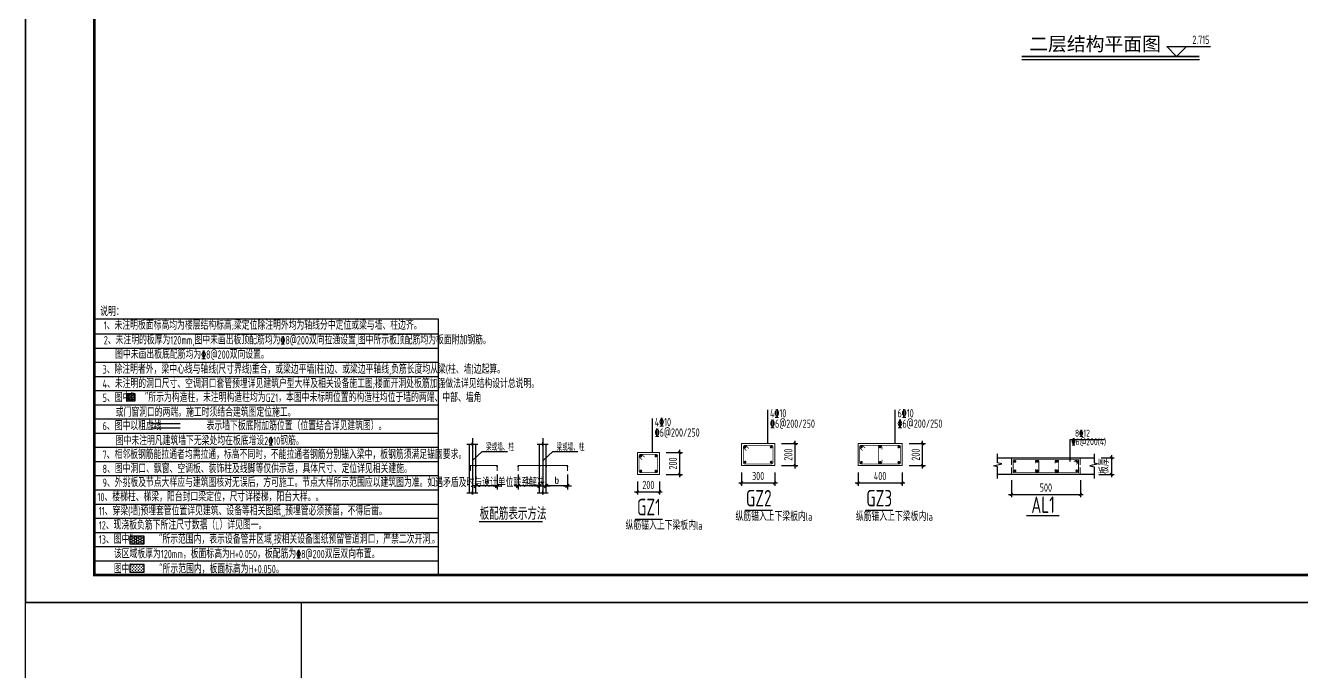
# Model space of a CAD drawing. Extents: x 393367 to 3005760, y 4998 to 826018.
# Drawn here: x 2480869 to 2527148, y 456062 to 479483 of the extents above; entities that cross this region are included whole.
import ezdxf
from ezdxf.enums import TextEntityAlignment as Align

# ---------------------------------------------------------------- set-up
doc = ezdxf.new("R2010")
doc.units = 0
doc.header["$LTSCALE"] = 1000
doc.linetypes.add('DASH', pattern=[0.35, 0.25, -0.1])
doc.linetypes.add('DOTE', pattern=[2.42, 2, -0.2, 0.02, -0.2])
doc.layers.get('0').update_dxf_attribs({"linetype": 'CONTINUOUS'})
doc.layers.get('Defpoints').update_dxf_attribs({"linetype": 'CONTINUOUS'})
for name, color, linetype in [('-TK', 7, 'CONTINUOUS'), ('AXIS', 3, 'CONTINUOUS'), ('BEAM_DE', 7, 'CONTINUOUS'), ('DIM', 3, 'CONTINUOUS'), ('DOTE', 8, 'DOTE'), ('GJ', 1, 'CONTINUOUS'), ('NUM', 7, 'CONTINUOUS'), ('S-大样-砼线', 7, 'CONTINUOUS'), ('S-引出线', 40, 'CONTINUOUS'), ('S-文字', 7, 'CONTINUOUS'), ('S-板正筋', 2, 'CONTINUOUS'), ('S-构造柱', 212, 'CONTINUOUS'), ('S-标高', 3, 'CONTINUOUS'), ('S-表格线', 54, 'CONTINUOUS'), ('S-降板填充', 75, 'CONTINUOUS'), ('TEXT', 7, 'CONTINUOUS'), ('THIN', 7, 'CONTINUOUS'), ('大样线', 40, 'CONTINUOUS'), ('大样详图_文字', 60, 'CONTINUOUS'), ('悬梁', 4, 'CONTINUOUS'), ('空调洞口标注', 130, 'CONTINUOUS'), ('说明文字', 7, 'CONTINUOUS')]:
    doc.layers.add(name, color=color, linetype=linetype)
for name, color, linetype, lineweight in [('link', 6, 'CONTINUOUS', 18), ('outline', 7, 'CONTINUOUS', 18), ('REIN', 1, 'CONTINUOUS', 18), ('S-REIN', 12, 'CONTINUOUS', 50), ('S-Thin-D', 7, 'DASH', 18)]:
    doc.layers.add(name, color=color, linetype=linetype, lineweight=lineweight)
doc.layers.add('yichutu', color=7, linetype='CONTINUOUS', true_color=0xffffff, plot=False)
doc.styles.add('-宋体', font='')
doc.styles.add('10', font='', dxfattribs={"width": 0.7, "height": 300})
doc.styles.add('TSSD_Dimension', font='Tssdeng.shx', dxfattribs={"width": 0.7, "bigfont": 'hztxt.shx'})
doc.styles.add('TSSD_Label', font='Tssdeng.shx', dxfattribs={"width": 0.7, "bigfont": 'hztxt.shx'})
doc.styles.add('TSSD_NORM', font='Tssdeng.shx', dxfattribs={"bigfont": 'hztxt.shx'})
doc.styles.add('TSSD_Rein', font='Tssdeng.shx', dxfattribs={"width": 0.7, "bigfont": 'hztxt.shx'})
doc.styles.get('-宋体').set_extended_font_data('SimSun')
doc.styles.get('10').set_extended_font_data('SimSun')
doc.dimstyles.new('TSSD_25_100', dxfattribs={"dimtxt": 300, "dimasz": 100, "dimexe": 100, "dimexo": 250, "dimgap": 100, "dimtad": 1, "dimdec": 0, "dimlfac": 0.25, "dimzin": 0, "dimdsep": 46, "dimtxsty": 'TSSD_Dimension', "dimblk": 'ARCHTICK', "dimcen": 0, "dimdle": 100, "dimclrt": 7, "dimadec": 0, "dimazin": 0, "dimtfac": 1, "dimtdec": 0, "dimtix": 1, "dimtmove": 2, "dimatfit": 3, "dimfxl": 1, "dimtolj": 1, "dimtzin": 0, "dimarcsym": 0})

# ---------------------------------------------------------------- blocks, each defined once
blk = doc.blocks.new('_ArchTick')
at = {"color": 0, "linetype": 'ByBlock', "const_width": 0.4}
blk.add_lwpolyline([(-0.5, -0.5), (0.5, 0.5)], dxfattribs=at)
blk = doc.blocks.new('*D718')
at = {"layer": 'AXIS', "color": 0, "lineweight": -2, "transparency": 16777216}
for p, q in [((2519877, 463808), (2520353, 463808)), ((2520253, 463908), (2520253, 463108)), ((2519795, 463208), (2520353, 463208))]:
    blk.add_line(p, q, dxfattribs=at)
at = {"layer": 'Defpoints', "color": 0, "transparency": 16777216}
for p in [(2519627, 463808), (2519545, 463208), (2520253, 463208)]:
    blk.add_point(p, dxfattribs=at)
at = {"layer": 'AXIS', "color": 0, "lineweight": -2, "transparency": 16777216, "xscale": 100, "yscale": 100, "zscale": 100}
for p, rotation in [((2520253, 463808), 90), ((2520253, 463208), 270)]:
    blk.add_blockref('_ArchTick', p, dxfattribs=dict(at, rotation=rotation))
at = {"layer": 'AXIS', "color": 7, "transparency": 16777216, "insert": (2520003, 463508), "char_height": 300, "attachment_point": 5, "rotation": 90, "style": 'TSSD_Dimension'}
blk.add_mtext('\\A1;板厚', dxfattribs=at)
blk = doc.blocks.new('*D719')
at = {"layer": 'AXIS', "color": 0, "lineweight": -2, "transparency": 16777216}
for p, q in [((2516627, 462998), (2516627, 462382)), ((2519127, 462998), (2519127, 462382)), ((2516527, 462482), (2519227, 462482))]:
    blk.add_line(p, q, dxfattribs=at)
at = {"layer": 'Defpoints', "color": 0, "transparency": 16777216}
for p in [(2516627, 463248), (2519127, 463248), (2519127, 462482)]:
    blk.add_point(p, dxfattribs=at)
at = {"layer": 'AXIS', "color": 0, "lineweight": -2, "transparency": 16777216, "xscale": 100, "yscale": 100, "zscale": 100, "rotation": 180}
blk.add_blockref('_ArchTick', (2516627, 462482), dxfattribs=at)
at = {"layer": 'AXIS', "color": 0, "lineweight": -2, "transparency": 16777216, "xscale": 100, "yscale": 100, "zscale": 100}
blk.add_blockref('_ArchTick', (2519127, 462482), dxfattribs=at)
at = {"layer": 'AXIS', "color": 7, "transparency": 16777216, "insert": (2517877, 462732), "char_height": 300, "attachment_point": 5, "style": 'TSSD_Dimension'}
blk.add_mtext('\\A1;500', dxfattribs=at)
blk = doc.blocks.new('_DIMX')
blk.add_line((-150, 0), (150, 0))
at = {"const_width": 50}
blk.add_lwpolyline([(-70, -70), (70, 70)], dxfattribs=at)
blk = doc.blocks.new('A$C1DDD5A89')
at = {"color": 6, "const_width": 50}
blk.add_lwpolyline([(439, 25), (2741, 25)], dxfattribs=at)
at = {"layer": 'DOTE', "color": 8, "linetype": 'DOTE'}
for p, q in [((202, 3054), (202, 888)), ((2750, 3054), (2750, 888))]:
    blk.add_line(p, q, dxfattribs=at)
at = {"layer": 'GJ'}
blk.add_point((1858, 2022), dxfattribs=at)
at = {"layer": 'REIN', "color": 1, "const_width": 40}
for points in [[(129, 1860), (129, 2059), (1095, 2059), (1095, 1860)], [(1858, 1860), (1858, 2059), (3643, 2059), (3643, 1860)]]:
    blk.add_lwpolyline(points, dxfattribs=at)
at = {"layer": '大样线'}
for p, q in [((0, 2837), (188, 2837)), ((81, 2837), (81, 1066)), ((188, 2837), (202, 2909)), ((202, 2909), (202, 2778)), ((202, 2778), (217, 2837)), ((217, 2837), (395, 2837)), ((2548, 2837), (2736, 2837)), ((2736, 2837), (2751, 2909)), ((2751, 2909), (2751, 2778)), ((2751, 2778), (2766, 2837)), ((2766, 2837), (2943, 2837)), ((202, 2247), (556, 2571)), ((556, 2571), (1467, 2571)), ((2758, 2247), (3112, 2571)), ((3112, 2571), (4023, 2571)), ((0, 1066), (188, 1066)), ((188, 1066), (202, 1138)), ((202, 1138), (202, 1006)), ((202, 1006), (217, 1066)), ((217, 1066), (395, 1066)), ((2548, 1066), (2736, 1066)), ((2736, 1066), (2751, 1138)), ((2751, 1138), (2751, 1006)), ((2751, 1006), (2766, 1066)), ((2766, 1066), (2943, 1066))]:
    blk.add_line(p, q, dxfattribs=at)
at = {"layer": '大样线', "linetype": 'ByBlock'}
for p, q in [((323, 1066), (323, 2837)), ((2630, 1066), (2630, 2837)), ((2871, 1066), (2871, 2837))]:
    blk.add_line(p, q, dxfattribs=at)
at = {"layer": '大样线', "color": 0, "linetype": 'ByBlock'}
for p in [(323, 2022), (1095, 2022), (2630, 2022), (2871, 2022), (3643, 2022), (202, 1319)]:
    blk.add_point(p, dxfattribs=at)
at = {"layer": '空调洞口标注'}
for p, q in [((1095, 1732), (1095, 1190)), ((1858, 1732), (1858, 1190)), ((3643, 1732), (3643, 1190)), ((1094, 1319), (203, 1319)), ((2629, 1319), (1859, 1319)), ((3642, 1319), (2872, 1319))]:
    blk.add_line(p, q, dxfattribs=at)
blk.add_point((1858, 1319), dxfattribs=at)
at = {"layer": '空调洞口标注', "color": 0, "linetype": 'ByBlock'}
blk.add_point((2871, 1319), dxfattribs=at)
at = {"layer": '空调洞口标注', "xscale": 0.9649999998509884, "yscale": 0.9649999998509884, "zscale": 0.965, "rotation": 180}
for p in [(323, 1319), (1858, 1319)]:
    blk.add_blockref('_DIMX', p, dxfattribs=at)
at = {"layer": '空调洞口标注', "xscale": 0.9649999998509884, "yscale": 0.9649999998509884, "zscale": 0.965}
for p in [(1095, 1319), (2630, 1319), (2872, 1319), (3643, 1319)]:
    blk.add_blockref('_DIMX', p, dxfattribs=at)
at = {"layer": '空调洞口标注', "style": '10'}
for s, p in [('a', (709, 1523)), ('b', (2231, 1523)), ('b', (3257, 1523))]:
    blk.add_text(s, height=250, dxfattribs=at).set_placement(p, align=Align.MIDDLE_CENTER)
at = {"layer": '说明文字'}
for s, height, style, width, p in [('梁或墙、柱', 250, 'TSSD_Rein', 0.6, (693, 2596)), ('梁或墙、柱', 250, 'TSSD_Rein', 0.6, (3249, 2596)), ('板配筋表示方法', 450, 'TSSD_Dimension', 0.7, (459, 91))]:
    blk.add_text(s, height=height, dxfattribs=dict(at, style=style, width=width)).set_placement(p)
blk = doc.blocks.new('*D720')
at = {"layer": 'Defpoints', "color": 0, "transparency": 16777216}
for p in [(2503860, 464003), (2504602, 464003), (2503860, 463203)]:
    blk.add_point(p, dxfattribs=at)
at = {"layer": 'DIM', "color": 0, "lineweight": -2, "transparency": 16777216}
for p, q in [((2504110, 464003), (2504702, 464003)), ((2504602, 463103), (2504602, 464103)), ((2504110, 463203), (2504702, 463203))]:
    blk.add_line(p, q, dxfattribs=at)
at = {"layer": 'DIM', "color": 0, "lineweight": -2, "transparency": 16777216, "xscale": 100, "yscale": 100, "zscale": 100}
for p, rotation in [((2504602, 464003), 90), ((2504602, 463203), 270)]:
    blk.add_blockref('_ArchTick', p, dxfattribs=dict(at, rotation=rotation))
at = {"layer": 'DIM', "color": 7, "transparency": 16777216, "insert": (2504352, 463603), "char_height": 300, "attachment_point": 5, "rotation": 90, "style": 'TSSD_Dimension'}
blk.add_mtext('\\A1;200', dxfattribs=at)
blk = doc.blocks.new('*D721')
at = {"layer": 'Defpoints', "color": 0, "transparency": 16777216}
for p in [(2503060, 463203), (2503860, 463203), (2503860, 462576)]:
    blk.add_point(p, dxfattribs=at)
at = {"layer": 'DIM', "color": 0, "lineweight": -2, "transparency": 16777216}
for p, q in [((2503060, 462953), (2503060, 462476)), ((2503860, 462953), (2503860, 462476)), ((2502960, 462576), (2503960, 462576))]:
    blk.add_line(p, q, dxfattribs=at)
at = {"layer": 'DIM', "color": 0, "lineweight": -2, "transparency": 16777216, "xscale": 100, "yscale": 100, "zscale": 100, "rotation": 180}
blk.add_blockref('_ArchTick', (2503060, 462576), dxfattribs=at)
at = {"layer": 'DIM', "color": 0, "lineweight": -2, "transparency": 16777216, "xscale": 100, "yscale": 100, "zscale": 100}
blk.add_blockref('_ArchTick', (2503860, 462576), dxfattribs=at)
at = {"layer": 'DIM', "color": 7, "transparency": 16777216, "insert": (2503460, 462826), "char_height": 300, "attachment_point": 5, "style": 'TSSD_Dimension'}
blk.add_mtext('\\A1;200', dxfattribs=at)
blk = doc.blocks.new('*D722')
at = {"layer": 'Defpoints', "color": 0, "transparency": 16777216}
for p in [(2508041, 464325), (2508784, 464325), (2508041, 463525)]:
    blk.add_point(p, dxfattribs=at)
at = {"layer": 'DIM', "color": 0, "lineweight": -2, "transparency": 16777216}
for p, q in [((2508291, 464325), (2508884, 464325)), ((2508784, 463425), (2508784, 464425)), ((2508291, 463525), (2508884, 463525))]:
    blk.add_line(p, q, dxfattribs=at)
at = {"layer": 'DIM', "color": 0, "lineweight": -2, "transparency": 16777216, "xscale": 100, "yscale": 100, "zscale": 100}
for p, rotation in [((2508784, 464325), 90), ((2508784, 463525), 270)]:
    blk.add_blockref('_ArchTick', p, dxfattribs=dict(at, rotation=rotation))
at = {"layer": 'DIM', "color": 7, "transparency": 16777216, "insert": (2508534, 463925), "char_height": 300, "attachment_point": 5, "rotation": 90, "style": 'TSSD_Dimension'}
blk.add_mtext('\\A1;200', dxfattribs=at)
blk = doc.blocks.new('*D723')
at = {"layer": 'Defpoints', "color": 0, "transparency": 16777216}
for p in [(2506841, 463525), (2508041, 463525), (2508041, 462898)]:
    blk.add_point(p, dxfattribs=at)
at = {"layer": 'DIM', "color": 0, "lineweight": -2, "transparency": 16777216}
for p, q in [((2506841, 463275), (2506841, 462798)), ((2508041, 463275), (2508041, 462798)), ((2506741, 462898), (2508141, 462898))]:
    blk.add_line(p, q, dxfattribs=at)
at = {"layer": 'DIM', "color": 0, "lineweight": -2, "transparency": 16777216, "xscale": 100, "yscale": 100, "zscale": 100, "rotation": 180}
blk.add_blockref('_ArchTick', (2506841, 462898), dxfattribs=at)
at = {"layer": 'DIM', "color": 0, "lineweight": -2, "transparency": 16777216, "xscale": 100, "yscale": 100, "zscale": 100}
blk.add_blockref('_ArchTick', (2508041, 462898), dxfattribs=at)
at = {"layer": 'DIM', "color": 7, "transparency": 16777216, "insert": (2507441, 463148), "char_height": 300, "attachment_point": 5, "style": 'TSSD_Dimension'}
blk.add_mtext('\\A1;300', dxfattribs=at)
blk = doc.blocks.new('*D724')
at = {"layer": 'Defpoints', "color": 0, "transparency": 16777216}
for p in [(2512665, 464325), (2513408, 464325), (2512665, 463525)]:
    blk.add_point(p, dxfattribs=at)
at = {"layer": 'DIM', "color": 0, "lineweight": -2, "transparency": 16777216}
for p, q in [((2512915, 464325), (2513508, 464325)), ((2513408, 463425), (2513408, 464425)), ((2512915, 463525), (2513508, 463525))]:
    blk.add_line(p, q, dxfattribs=at)
at = {"layer": 'DIM', "color": 0, "lineweight": -2, "transparency": 16777216, "xscale": 100, "yscale": 100, "zscale": 100}
for p, rotation in [((2513408, 464325), 90), ((2513408, 463525), 270)]:
    blk.add_blockref('_ArchTick', p, dxfattribs=dict(at, rotation=rotation))
at = {"layer": 'DIM', "color": 7, "transparency": 16777216, "insert": (2513158, 463925), "char_height": 300, "attachment_point": 5, "rotation": 90, "style": 'TSSD_Dimension'}
blk.add_mtext('\\A1;200', dxfattribs=at)
blk = doc.blocks.new('*D725')
at = {"layer": 'Defpoints', "color": 0, "transparency": 16777216}
for p in [(2511065, 463525), (2512665, 463525), (2512665, 462898)]:
    blk.add_point(p, dxfattribs=at)
at = {"layer": 'DIM', "color": 0, "lineweight": -2, "transparency": 16777216}
for p, q in [((2511065, 463275), (2511065, 462798)), ((2512665, 463275), (2512665, 462798)), ((2510965, 462898), (2512765, 462898))]:
    blk.add_line(p, q, dxfattribs=at)
at = {"layer": 'DIM', "color": 0, "lineweight": -2, "transparency": 16777216, "xscale": 100, "yscale": 100, "zscale": 100, "rotation": 180}
blk.add_blockref('_ArchTick', (2511065, 462898), dxfattribs=at)
at = {"layer": 'DIM', "color": 0, "lineweight": -2, "transparency": 16777216, "xscale": 100, "yscale": 100, "zscale": 100}
blk.add_blockref('_ArchTick', (2512665, 462898), dxfattribs=at)
at = {"layer": 'DIM', "color": 7, "transparency": 16777216, "insert": (2511865, 463148), "char_height": 300, "attachment_point": 5, "style": 'TSSD_Dimension'}
blk.add_mtext('\\A1;400', dxfattribs=at)
blk = doc.blocks.new('A1')
blk.add_lwpolyline([(0, 59400), (0, 0), (84100, 0), (84100, 59400)], close=True)
at = {"const_width": 100}
blk.add_lwpolyline([(2500, 58400), (2500, 1000), (83100, 1000), (83100, 58400)], close=True, dxfattribs=at)
blk = doc.blocks.new('yct-841-594-84100-59400-100-1000')
at = {"layer": 'yichutu', "color": 7, "true_color": 0xffffff}
blk.add_lwpolyline([(0, 0), (0, 59400), (84100, 59400), (84100, 0)], close=True, dxfattribs=at)

msp = doc.modelspace()

# ---------------------------------------------------------------- hatches: boundary and pattern name
at = {"layer": 'S-构造柱'}
h = msp.add_hatch(dxfattribs=at)
h.set_pattern_fill('ARMORED', color=0, scale=12.857143, style=0)
h.set_pattern_definition([(50, (631293.184, 334513.094), (92.2191663, -8.0681316), [9.642857, -106.0714286]), (355, (631293.18, 334513.09), (-17.839457, 96.710417), [7.7142857, -84.857143]), (100.4514, (631300.87, 334512.42), (74.3797776, 88.642227), [8.1951673, -90.146843]), (46.1842, (631293.18, 334538.81), (137.216706, -21.281016), [14.464286, -159.107143]), (96.6356, (631304.62, 334537.04), (120.170919, 125.243726), [12.292751, -135.220243]), (351.1842, (631293.18, 334538.81), (120.170822, 125.24382), [11.571429, -127.285714]), (21, (631306.04, 334532.38), (76.7451924, -51.765286), [9.642857, -106.0714286]), (326, (631306.04, 334532.38), (31.2834, 93.233577), [7.7142857, -84.857143]), (71.4514, (631312.44, 334528.07), (108.0286237, 41.4682067), [8.1951673, -90.146843]), (37.5, (631293.184, 334513.094), (1.56340997, 42.80063835), [0, -83.8285714, 0, -86.1428571, 0, -85.1785714]), (7.5, (631293.184, 334513.094), (33.8232262, 50.7100772), [0, -49.1142857, 0, -81.9, 0, -32.4642857]), (327.5, (631264.513, 334513.094), (68.6343132, -2.8999121), [0, -32.1428571, 0, -100.2857143, 0, -133.0714286]), (317.5, (631251.656, 334513.094), (74.981079, 12.8706406), [0, -41.7857143, 0, -66.6, 0, -94.5]), (45, (631293.184, 334513.094), (-45.4568645, 45.4568645), [])])
h.paths.add_polyline_path([(2484561.76999, 466135.62688), (2484836.0557, 466135.62688), (2484836.0557, 465861.34117), (2484561.76999, 465861.34117)])
at = {"layer": 'S-降板填充', "linetype": 'ByBlock'}
h = msp.add_hatch(dxfattribs=at)
h.set_pattern_fill('HONEY', color=0, scale=17.142857, style=0)
h.set_pattern_definition([(0, (-327927.838, 392983.205), (81.6428571, 47.1365143), [54.4285714, -108.8571429]), (120, (-327927.838, 392983.205), (-81.6428474, 47.1365312), [54.4285714, -108.8571429]), (60, (-327927.838, 392983.205), (9.75e-06, 94.2730455), [-108.8571429, 54.4285714])])
h.paths.add_polyline_path([(2484657.25637, 460693.47161), (2485168.36037, 460693.47161), (2485168.36037, 460972.25561), (2484657.25637, 460972.25561)])
at = {"layer": 'S-降板填充'}
h = msp.add_hatch(dxfattribs=at)
h.set_pattern_fill('CROSS', color=0, scale=8.571429, style=0)
h.set_pattern_definition([(0, (-730253.295, -624.57), (54.4285714, 54.4285714), [27.2142857, -81.6428571]), (90, (-730239.69, -638.176), (-54.4285714, 54.4285714), [27.2142857, -81.6428571])])
h.paths.add_polyline_path([(2484657.25637, 459664.90018), (2485168.36037, 459664.90018), (2485168.36037, 459943.68418), (2484657.25637, 459943.68418)])

# ---------------------------------------------------------------- linework, layer by layer
at = {"layer": 'BEAM_DE'}
for p, q in [((2516126.53619, 463808.11067), (2519626.53619, 463808.11067)), ((2516626.53619, 463208.11067), (2516126.53619, 463208.11067)), ((2519126.53619, 463208.11067), (2516626.53619, 463208.11067)), ((2519626.53619, 463208.11067), (2519126.53619, 463208.11067))]:
    msp.add_line(p, q, dxfattribs=at)
at = {"layer": 'DIM', "color": 5, "linetype": 'ByBlock'}
msp.add_lwpolyline([(2480869.24175, 458562.12225), (2490869.24175, 458562.12225), (2490869.24175, 448562.12225), (2480869.24175, 448562.12225)], close=True, dxfattribs=at)
at = {"layer": 'link', "color": 1, "const_width": 25}
for points in [[(2507012.15245, 464065.32368), (2506920.22857, 464157.24756, -0.1989123674), (2506906.1697, 464191.18869), (2506906.1697, 464211.69478, -0.4142135624), (2506954.1697, 464259.69478), (2507928.1697, 464259.69478, -0.4142135624), (2507976.1697, 464211.69478), (2507976.1697, 463637.69478, -0.4142135624), (2507928.1697, 463589.69478), (2506954.1697, 463589.69478, -0.4142135624), (2506906.1697, 463637.69478), (2506906.1697, 464211.69478, -0.4142135624), (2506954.1697, 464259.69478), (2506974.67579, 464259.69478, -0.1989123674), (2507008.61692, 464245.63591), (2507100.5408, 464153.71203)], [(2511231.46856, 464070.32368), (2511139.54467, 464162.24756, -0.1989123674), (2511125.4858, 464196.18869), (2511125.4858, 464216.69478, -0.4142135624), (2511173.4858, 464264.69478), (2512557.4858, 464264.69478, -0.4142135624), (2512605.4858, 464216.69478), (2512605.4858, 463632.69478, -0.4142135624), (2512557.4858, 463584.69478), (2511173.4858, 463584.69478, -0.4142135624), (2511125.4858, 463632.69478), (2511125.4858, 464216.69478, -0.4142135624), (2511173.4858, 464264.69478), (2511193.9919, 464264.69478, -0.1989123674), (2511227.93302, 464250.63591), (2511319.8569, 464158.71203)], [(2503230.53598, 463743.23702), (2503138.6121, 463835.1609, -0.1989123674), (2503124.55323, 463869.10202), (2503124.55323, 463889.60812, -0.4142135624), (2503172.55323, 463937.60812), (2503746.55323, 463937.60812, -0.4142135624), (2503794.55323, 463889.60812), (2503794.55323, 463315.60812, -0.4142135624), (2503746.55323, 463267.60812), (2503172.55323, 463267.60812, -0.4142135624), (2503124.55323, 463315.60812), (2503124.55323, 463889.60812, -0.4142135624), (2503172.55323, 463937.60812), (2503193.05933, 463937.60812, -0.1989123674), (2503227.00045, 463923.54924), (2503318.92433, 463831.62536)]]:
    msp.add_lwpolyline(points, format="xyb", dxfattribs=at)
at = {"layer": 'link', "const_width": 25}
msp.add_lwpolyline([(2511927.9858, 463747.19478), (2511927.9858, 463647.19478, -1), (2511802.9858, 463647.19478), (2511802.9858, 464202.19478, -1), (2511927.9858, 464202.19478), (2511927.9858, 464102.19478)], format="xyb", dxfattribs=at)
at = {"layer": 'outline'}
for points in [[(2508041.1697, 464324.69478), (2506841.1697, 464324.69478), (2506841.1697, 463524.69478), (2508041.1697, 463524.69478)], [(2512665.4858, 464324.69478), (2511065.4858, 464324.69478), (2511065.4858, 463524.69478), (2512665.4858, 463524.69478)], [(2503859.55323, 464002.60812), (2503059.55323, 464002.60812), (2503059.55323, 463202.60812), (2503859.55323, 463202.60812)]]:
    msp.add_lwpolyline(points, close=True, dxfattribs=at)
at = {"layer": 'REIN', "const_width": 50}
for points in [[(2506943.6697, 464197.19478, 1), (2506993.6697, 464197.19478, 1)], [(2507888.6697, 464197.19478, 1), (2507938.6697, 464197.19478, 1)], [(2511162.9858, 464202.19478, 1), (2511212.9858, 464202.19478, 1)], [(2511840.4858, 464202.19478, 1), (2511890.4858, 464202.19478, 1)], [(2512517.9858, 464202.19478, 1), (2512567.9858, 464202.19478, 1)], [(2503162.05323, 463875.10812, 1), (2503212.05323, 463875.10812, 1)], [(2503707.05323, 463875.10812, 1), (2503757.05323, 463875.10812, 1)], [(2503162.05323, 463330.10812, 1), (2503212.05323, 463330.10812, 1)], [(2503707.05323, 463330.10812, 1), (2503757.05323, 463330.10812, 1)], [(2506943.6697, 463652.19478, 1), (2506993.6697, 463652.19478, 1)], [(2507888.6697, 463652.19478, 1), (2507938.6697, 463652.19478, 1)], [(2511162.9858, 463647.19478, 1), (2511212.9858, 463647.19478, 1)], [(2511840.4858, 463647.19478, 1), (2511890.4858, 463647.19478, 1)], [(2512517.9858, 463647.19478, 1), (2512567.9858, 463647.19478, 1)]]:
    msp.add_lwpolyline(points, format="xyb", close=True, dxfattribs=at)
at = {"layer": 'REIN', "const_width": 30}
for points in [[(2517494.53619, 463408.11067), (2517494.53619, 463338.11067, 1), (2517624.53619, 463338.11067), (2517624.53619, 463678.11067, 1), (2517494.53619, 463678.11067), (2517494.53619, 463608.11067)], [(2518211.53619, 463408.11067), (2518211.53619, 463338.11067, 1), (2518341.53619, 463338.11067), (2518341.53619, 463678.11067, 1), (2518211.53619, 463678.11067), (2518211.53619, 463608.11067)]]:
    msp.add_lwpolyline(points, format="xyb", dxfattribs=at)
at = {"layer": 'S-REIN', "const_width": 30}
for points in [[(2519061.53619, 463743.11067), (2519061.53619, 463273.11067), (2516691.53619, 463273.11067), (2516691.53619, 463743.11067), (2519061.53619, 463743.11067)], [(2518884.75949, 463658.25786), (2518969.61231, 463743.11067)], [(2519061.53619, 463651.18679), (2518976.68337, 463566.33398)]]:
    msp.add_lwpolyline(points, dxfattribs=at)
at = {"layer": 'S-REIN', "const_width": 50}
for points in [[(2516731.53619, 463678.11067, 1), (2516781.53619, 463678.11067, 1)], [(2517534.53619, 463678.11067, 1), (2517584.53619, 463678.11067, 1)], [(2518251.53619, 463678.11067, 1), (2518301.53619, 463678.11067, 1)], [(2518971.53619, 463678.11067, 1), (2519021.53619, 463678.11067, 1)], [(2516731.53619, 463338.11067, 1), (2516781.53619, 463338.11067, 1)], [(2517534.53619, 463338.11067, 1), (2517584.53619, 463338.11067, 1)], [(2518251.53619, 463338.11067, 1), (2518301.53619, 463338.11067, 1)], [(2518971.53619, 463338.11067, 1), (2519021.53619, 463338.11067, 1)]]:
    msp.add_lwpolyline(points, format="xyb", close=True, dxfattribs=at)
at = {"layer": 'S-Thin-D'}
for p, q in [((2516626.53619, 463208.11067), (2516626.53619, 463808.11067)), ((2519126.53619, 463208.11067), (2519126.53619, 463808.11067))]:
    msp.add_line(p, q, dxfattribs=at)
at = {"layer": 'S-引出线', "color": 3, "const_width": 56}
msp.add_lwpolyline([(2517002.14558, 478361.36593), (2523448.84374, 478361.36593)], dxfattribs=at)
at = {"layer": 'S-引出线', "color": 3}
msp.add_lwpolyline([(2517002.14558, 478249.36593), (2523448.84374, 478249.36593)], dxfattribs=at)
at = {"layer": 'S-板正筋', "color": 0, "linetype": 'DASH', "const_width": 42.85714}
for points in [[(2485413.31587, 465047.35811), (2485413.31587, 465047.35811), (2486483.82465, 465047.37032), (2486483.82465, 465047.37032)], [(2485413.31587, 464889.29845), (2485413.31587, 464889.29845), (2486483.82465, 464889.31066), (2486483.82465, 464889.31066)]]:
    msp.add_lwpolyline(points, dxfattribs=at)
at = {"layer": 'S-构造柱', "color": 0}
msp.add_lwpolyline([(2484561.76999, 466135.62688), (2484836.0557, 466135.62688), (2484836.0557, 465861.34117), (2484561.76999, 465861.34117), (2484561.76999, 466135.62688)], dxfattribs=at)
at = {"layer": 'S-标高'}
for p, q in [((2522618.43326, 478361.36593), (2522258.43326, 478721.36593)), ((2522258.43326, 478721.36593), (2523852.38796, 478721.36593)), ((2522618.43326, 478361.36593), (2522978.43326, 478721.36593))]:
    msp.add_line(p, q, dxfattribs=at)
at = {"layer": 'S-表格线'}
for p, q in [((2483369.24175, 459562.12225), (2483369.24175, 468839.02083)), ((2495850.72544, 468839.02083), (2483369.24175, 468839.02083)), ((2495850.72544, 459562.12225), (2495850.72544, 468839.02083)), ((2483369.24175, 468304.97939), (2495850.72544, 468304.97939)), ((2483369.24175, 467790.69368), (2495850.72544, 467790.69368)), ((2483369.24175, 467276.40796), (2495850.72544, 467276.40796)), ((2483369.24175, 466762.12225), (2495850.72544, 466762.12225)), ((2483369.24175, 466247.83653), (2495850.72544, 466247.83653)), ((2483369.24175, 465733.55082), (2495850.72544, 465733.55082)), ((2483369.24175, 465219.26511), (2495850.72544, 465219.26511)), ((2483369.24175, 464704.97939), (2495850.72544, 464704.97939)), ((2483369.24175, 464190.69368), (2495850.72544, 464190.69368)), ((2483369.24175, 463676.40796), (2495850.72544, 463676.40796)), ((2483369.24175, 463162.12225), (2495850.72544, 463162.12225)), ((2483369.24175, 462647.83653), (2495850.72544, 462647.83653)), ((2483369.24175, 462133.55082), (2495850.72544, 462133.55082)), ((2483369.24175, 461619.26511), (2495850.72544, 461619.26511)), ((2483369.24175, 461104.97939), (2495850.72544, 461104.97939)), ((2483369.24175, 460590.69368), (2495850.72544, 460590.69368)), ((2483369.24175, 460076.40796), (2495850.72544, 460076.40796)), ((2483369.24175, 459562.12225), (2495850.72544, 459562.12225))]:
    msp.add_line(p, q, dxfattribs=at)
at = {"layer": 'S-降板填充', "color": 0}
for points in [[(2484657.25637, 460693.47161), (2485168.36037, 460693.47161), (2485168.36037, 460972.25561), (2484657.25637, 460972.25561)], [(2484657.25637, 459664.90018), (2485168.36037, 459664.90018), (2485168.36037, 459943.68418), (2484657.25637, 459943.68418)]]:
    msp.add_lwpolyline(points, close=True, dxfattribs=at)
at = {"layer": 'TEXT', "color": 0}
for p, q in [((2503609.55323, 464002.60812), (2503609.55323, 465228.87712)), ((2507791.1697, 464324.69478), (2507791.1697, 465550.96378)), ((2512415.4858, 464324.69478), (2512415.4858, 465550.96378))]:
    msp.add_line(p, q, dxfattribs=at)
at = {"layer": 'TEXT', "const_width": 50}
msp.add_lwpolyline([(2517162.69393, 461713.60661), (2518368.09326, 461713.60661)], dxfattribs=at)
at = {"layer": 'THIN'}
for points in [[(2516126.53619, 463058.11067), (2516126.53619, 463483.11067), (2515976.53619, 463520.61067), (2516276.53619, 463595.61067), (2516126.53619, 463633.11067), (2516126.53619, 463958.11067)], [(2519626.53619, 463958.11067), (2519626.53619, 463633.11067), (2519776.53619, 463595.61067), (2519476.53619, 463520.61067), (2519626.53619, 463483.11067), (2519626.53619, 463058.11067)]]:
    msp.add_lwpolyline(points, dxfattribs=at)
at = {"layer": '大样详图_文字'}
for p, q in [((2518753.74044, 464478.11067), (2519999.74489, 464478.11067)), ((2518753.74044, 463678.11067), (2518753.74044, 464478.11067))]:
    msp.add_line(p, q, dxfattribs=at)
at = {"layer": '悬梁', "color": 0, "const_width": 50}
for points in [[(2507967.38949, 461902.76354), (2506955.49804, 461902.76354)], [(2512335.85124, 461902.76354), (2511323.95979, 461902.76354)], [(2503981.92616, 461580.67688), (2502970.03472, 461580.67688)]]:
    msp.add_lwpolyline(points, dxfattribs=at)

# ---------------------------------------------------------------- block references
at = {"layer": '-TK'}
msp.add_blockref('A1', (2480869.24175, 458562.12225), dxfattribs=at)
at = {"layer": 'S-大样-砼线'}
msp.add_blockref('A$C1DDD5A89', (2496880.688, 461470.12024), dxfattribs=at)
at = {"layer": 'yichutu'}
msp.add_blockref('yct-841-594-84100-59400-100-1000', (2480869.24175, 458562.12225), dxfattribs=at)

# ---------------------------------------------------------------- texts
at = {"layer": 'NUM', "style": 'TSSD_NORM', "width": 0.7}
msp.add_text('AL1', height=600, dxfattribs=at).set_placement((2517350.72532, 461809.44158))
at = {"layer": 'S-文字', "style": '-宋体'}
msp.add_text('二层结构平面图', height=500, dxfattribs=at).set_placement((2517274.62822, 478567.8807))
at = {"layer": 'S-文字', "color": 0, "style": 'TSSD_Rein', "width": 0.7}
for s, p in [('说明：', (2483577.09959, 468955.52895)), ('1、未注明板面标高均为楼层结构标高;梁定位除注明外均为轴线分中定位或梁与墙、柱边齐。', (2483707.48569, 468459.27752)), ('2、未注明的板厚为120mm,图中未画出板顶配筋均为%%1328@200双向拉通设置,图中所示板顶配筋均为板面附加钢筋。', (2483707.48569, 467925.23607)), ('或门窗洞口的两端。施工时须结合建筑图定位施工。', (2484140.74081, 465301.05993)), ('6、图中以粗虚线            表示墙下板底附加筋位置（位置结合详见建筑图）。', (2483664.2967, 464811.45025)), ('图中未注明凡建筑墙下无梁处均在板底增设2%%13210钢筋。', (2484140.74081, 464272.4885)), ('7、相邻板钢筋能拉通者均需拉通，标高不同时，不能拉通者钢筋分别锚入梁中，板钢筋须满足锚固要求。', (2483664.2967, 463772.15894)), ('8、图中洞口、飘窗、空调板、装饰柱及线脚等仅供示意，具体尺寸、定位详见相关建施。', (2483664.2967, 463257.87323)), ('10、楼梯柱、梯梁，阳台封口梁定位，尺寸详楼梯，阳台大样。。', (2483480.06267, 462236.57539)), ('11、穿梁(墙)预埋套管位置详见建筑、设备等相关图纸,,预埋管必须预留，不得后凿。', (2483527.55962, 461726.26212)), ('12、现浇板负筋下所注尺寸数据（L）详见图一。', (2483527.55962, 461211.9764)), ('13、图中"       "所示范围内，表示设备管井区域,按相关设备图纸预留管道洞口，严禁二次开洞.。', (2483527.55962, 460697.69069)), ('该区域板厚为120mm，板面标高为H+0.050，板配筋为%%1328@200双层双向布置。', (2484075.66757, 460169.93579)), ('图中"       "所示范围内，板面标高为H+0.050。', (2484075.66757, 459625.17076))]:
    msp.add_text(s, height=300, dxfattribs=at).set_placement(p)
at = {"layer": 'S-文字', "style": 'TSSD_Rein', "width": 0.7}
for s, p in [('图中未画出板底配筋均为%%1328@200双向设置。', (2484120.89788, 467403.42683)), ('3、除注明者外，梁中心线与轴线(尺寸界线)重合，或梁边平墙(柱)边、或梁边平轴线,负筋长度均从梁(柱、墙)边起算。', (2483664.2967, 466862.30231)), ('4、未注明的洞口尺寸、空调洞口套管预埋详见建筑户型大样及相关设备施工图;楼面开洞处板筋加强做法详见结构设计总说明。', (2483664.2967, 466342.3027)), ('5、图中"   "所示为构造柱，未注明构造柱均为GZ1，本图中未标明位置的构造柱均位于墙的两端、中部、墙角', (2483664.2967, 465836.04467)), ('9、外挑板及节点大样应与建筑图核对无误后，方可施工。节点大样所示范围应以建筑图为准。如遇矛盾及时与设计单位联系解决。', (2483664.2967, 462755.41678))]:
    msp.add_text(s, height=300, dxfattribs=at).set_placement(p)
at = {"layer": 'S-标高', "style": 'TSSD_Label', "width": 0.7}
msp.add_text('2.715', height=300, dxfattribs=at).set_placement((2523812.54568, 478726.77459), align=Align.BOTTOM_RIGHT)
at = {"layer": 'TEXT', "color": 0, "width": 0.7}
for s, style, p in [('4\x8410', 'TSSD_Rein', (2507871.26909, 465275.13438)), ('6%%13210', 'TSSD_Rein', (2512495.58519, 465275.13438)), ('4\x8410', 'TSSD_Rein', (2503689.65262, 464953.04772)), ('\x846@200/250', 'TSSD_Rein', (2507871.26909, 464898.36157)), ('\x846@200/250', 'TSSD_Rein', (2512495.58519, 464898.36157)), ('\x846@200/250', 'TSSD_Rein', (2503689.65262, 464576.27491)), ('纵筋锚入上下梁板内la', 'TSSD_Label', (2502633.41548, 461202.29074)), ('纵筋锚入上下梁板内la', 'TSSD_Label', (2506618.87881, 461524.3774)), ('纵筋锚入上下梁板内la', 'TSSD_Label', (2510987.34056, 461524.3774))]:
    msp.add_text(s, height=300, dxfattribs=dict(at, style=style)).set_placement(p)
at = {"layer": 'TEXT', "color": 0, "style": 'TSSD_NORM', "width": 0.7}
for s, p in [('GZ1', (2503478.02901, 461723.02057)), ('GZ2', (2507463.49234, 462045.10723)), ('GZ3', (2511831.95408, 462045.10723))]:
    msp.add_text(s, height=600, dxfattribs=at).set_placement(p, align=Align.CENTER)
at = {"layer": '大样详图_文字', "style": 'TSSD_Rein', "width": 0.7}
for s, p in [('8\x8412', (2518932.12668, 464501.36879)), ('%%1326@200(4)', (2518804.88188, 464192.58918))]:
    msp.add_text(s, height=250, dxfattribs=at).set_placement(p, align=Align.BOTTOM_LEFT)

# ---------------------------------------------------------------- dimensions: what is measured, and where the dimension line sits
at = {"layer": 'AXIS'}
dim = msp.add_linear_dim(base=(2520252.57937, 463208.11067), p1=(2519626.53619, 463808.11067), p2=(2519545.35748, 463208.11067), angle=90, text='板厚', dimstyle='TSSD_25_100', dxfattribs=at)
dim.commit()
dim.dimension.update_dxf_attribs({"geometry": '*D718', "text_midpoint": (2520002.57937, 463508.11067)})
dim = msp.add_linear_dim(base=(2519126.53619, 462482.34959), p1=(2516626.53619, 463247.85114), p2=(2519126.53619, 463247.85114), text='500', dimstyle='TSSD_25_100', dxfattribs=at)
dim.commit()
dim.dimension.update_dxf_attribs({"geometry": '*D719', "text_midpoint": (2517876.53619, 462732.34959)})
at = {"layer": 'DIM'}
for base, p1, p2, picture, middle in [((2508783.76026, 464324.69478), (2508041.1697, 463524.69478), (2508041.1697, 464324.69478), '*D722', (2508533.76026, 463924.69478)), ((2513408.07636, 464324.69478), (2512665.4858, 463524.69478), (2512665.4858, 464324.69478), '*D724', (2513158.07636, 463924.69478)), ((2504602.14379, 464002.60812), (2503859.55323, 463202.60812), (2503859.55323, 464002.60812), '*D720', (2504352.14379, 463602.60812))]:
    dim = msp.add_linear_dim(base=base, p1=p1, p2=p2, angle=90, dimstyle='TSSD_25_100', dxfattribs=at)
    dim.commit()
    dim.dimension.update_dxf_attribs({"geometry": picture, "text_midpoint": middle})
for base, p1, p2, picture, middle in [((2508041.1697, 462897.92451), (2506841.1697, 463524.69478), (2508041.1697, 463524.69478), '*D723', (2507441.1697, 463147.92451)), ((2512665.4858, 462897.92451), (2511065.4858, 463524.69478), (2512665.4858, 463524.69478), '*D725', (2511865.4858, 463147.92451)), ((2503859.55323, 462575.83785), (2503059.55323, 463202.60812), (2503859.55323, 463202.60812), '*D721', (2503459.55323, 462825.83785))]:
    dim = msp.add_linear_dim(base=base, p1=p1, p2=p2, dimstyle='TSSD_25_100', dxfattribs=at)
    dim.commit()
    dim.dimension.update_dxf_attribs({"geometry": picture, "text_midpoint": middle})

doc.saveas('drawing.dxf')
